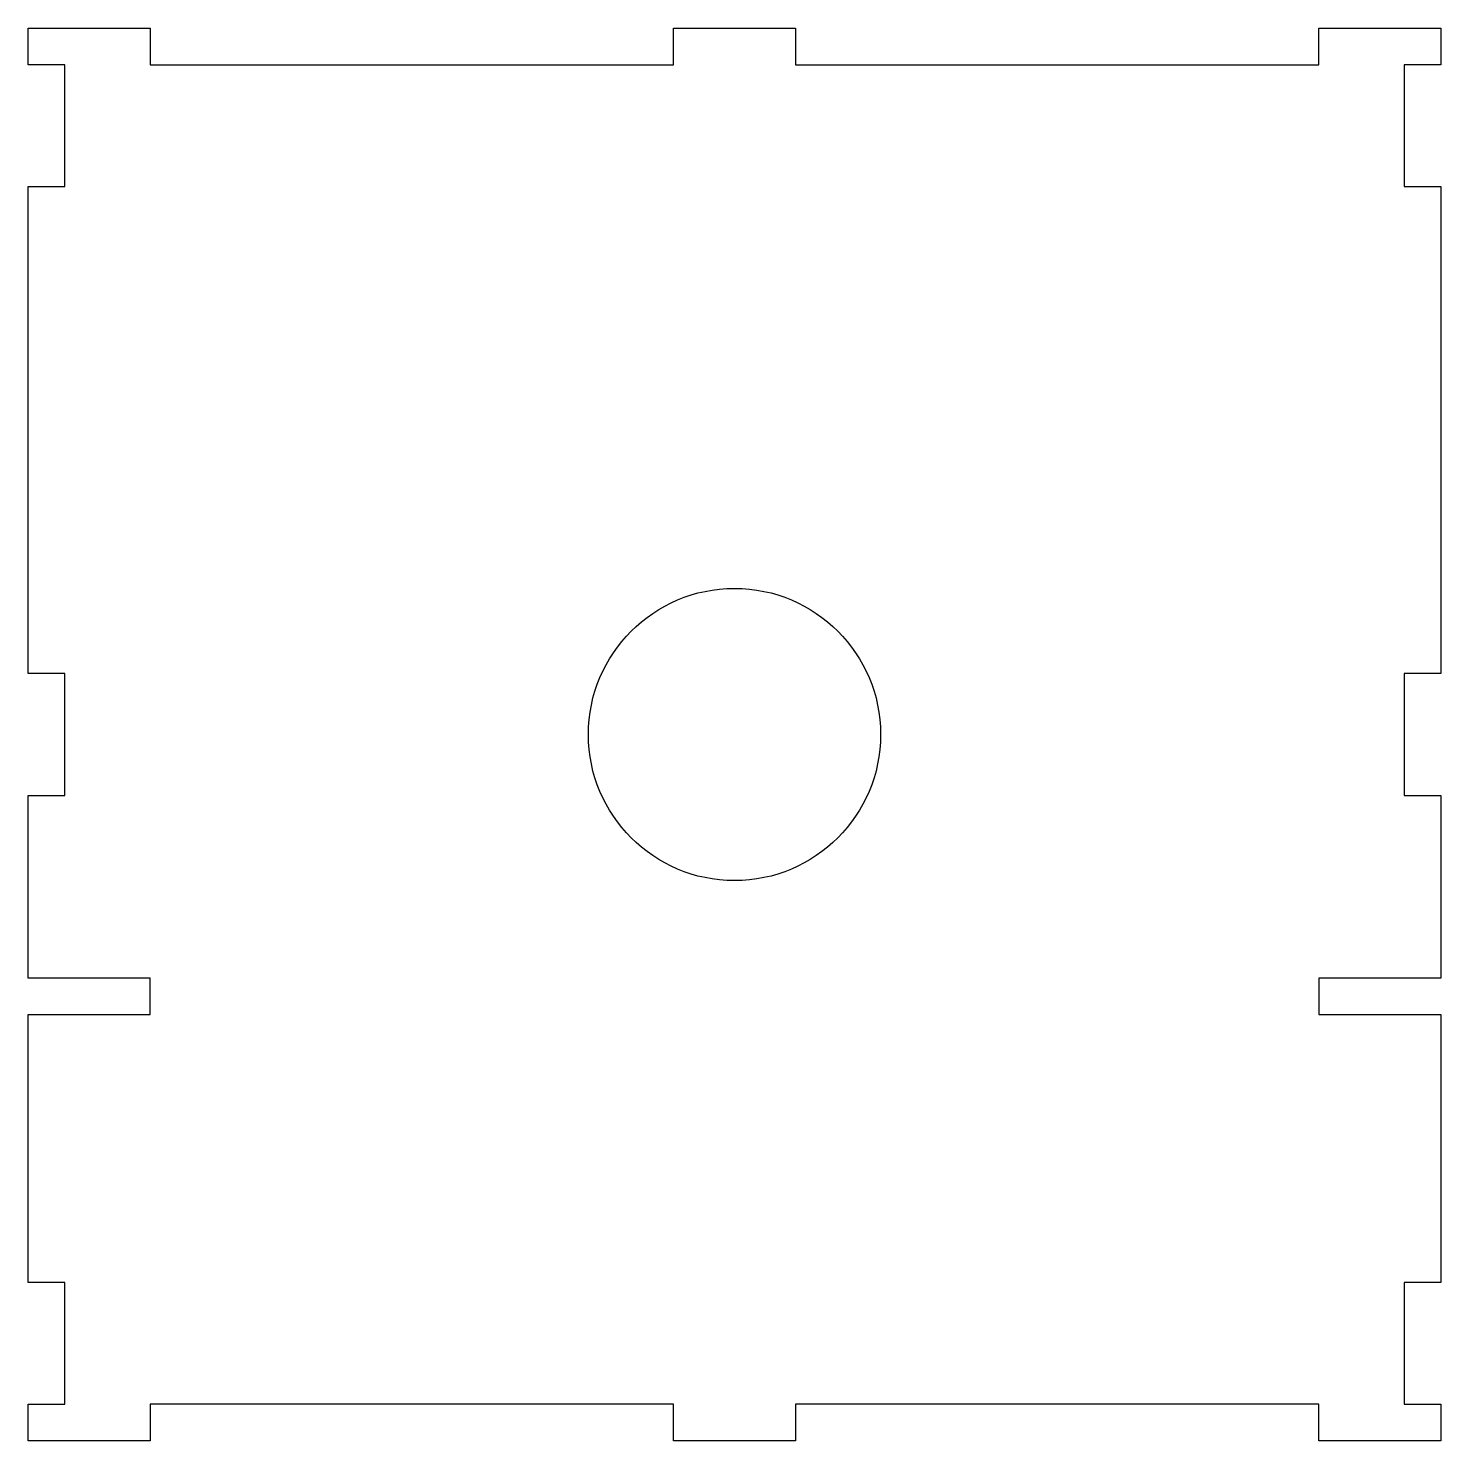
# Model space of a CAD drawing. Header units: millimetres. Extents: x -58 to 58, y -58 to 58.
import ezdxf

# ---------------------------------------------------------------- set-up
doc = ezdxf.new("R2010")
doc.units = ezdxf.units.MM
doc.layers.get('0').update_dxf_attribs({"linetype": 'CONTINUOUS'})

msp = doc.modelspace()

# ---------------------------------------------------------------- linework, layer by layer
msp.add_lwpolyline([(58, -20), (48, -20), (48, -23), (58, -23), (58, -45), (55, -45), (55, -55), (58, -55), (58, -58), (48, -58), (48, -55), (5, -55), (5, -58), (-5, -58), (-5, -55), (-48, -55), (-48, -58), (-58, -58), (-58, -55), (-55, -55), (-55, -45), (-58, -45), (-58, -23), (-48, -23), (-48, -20), (-58, -20), (-58, -5), (-55, -5), (-55, 5), (-58, 5), (-58, 45), (-55, 45), (-55, 55), (-58, 55), (-58, 58), (-48, 58), (-48, 55), (-5, 55), (-5, 58), (5, 58), (5, 55), (48, 55), (48, 58), (58, 58), (58, 55), (55, 55), (55, 45), (58, 45), (58, 5), (55, 5), (55, -5), (58, -5)], close=True)
msp.add_circle((0, 0), 12)

doc.saveas('drawing.dxf')
